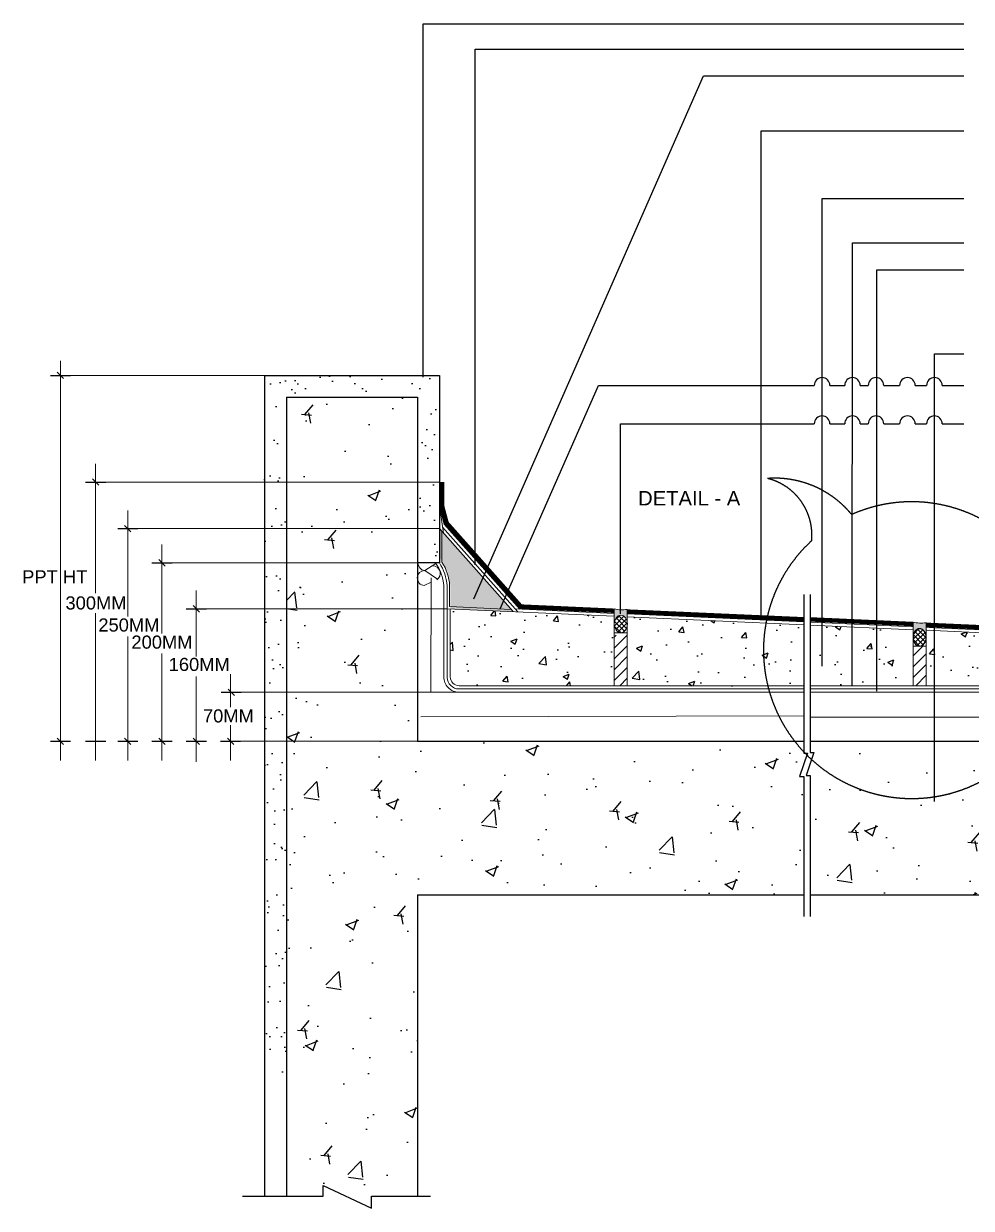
# Model space of a CAD drawing. Header units: centimetres. Extents: x 1605 to 42208, y -25271 to 62166.
# Drawn here: x 1605 to 23292, y -25271 to 1836 of the extents above; entities that cross this region are included whole.
import ezdxf

# ---------------------------------------------------------------- set-up
doc = ezdxf.new("R2010")
doc.units = ezdxf.units.CM
doc.header["$LTSCALE"] = 100
doc.header["$MEASUREMENT"] = 0
doc.linetypes.add('DASHED2', pattern=[0.375, 0.25, -0.125])
for name, color, linetype in [('1', 7, 'Continuous'), ('LIST', 7, 'Continuous'), ('PL-BW', 1, 'Continuous'), ('tblock', 7, 'Continuous'), ('WALL', 2, 'Continuous')]:
    doc.layers.add(name, color=color, linetype=linetype)
doc.styles.add('ARIAL', font='arial.ttf')
doc.styles.add('TITLE', font='arial.ttf', dxfattribs={"height": 100})
doc.linetypes.add('BATTING', pattern='A,0.0001,-0.1,[134,ltypeshp.shx,S=0.1,R=0,X=-0.1,Y=0],-0.2,[134,ltypeshp.shx,S=0.1,R=180,X=0.1,Y=0],-0.1', length=0.4001)
doc.dimstyles.get("Standard").update_dxf_attribs({"dimtxt": 0.18, "dimasz": 0.18, "dimexe": 0.18, "dimexo": 0.0625, "dimgap": 0.09, "dimtad": 0, "dimtih": 1, "dimtoh": 1, "dimdec": 4, "dimzin": 0, "dimdsep": 46, "dimtxsty": 'Standard', "dimcen": 0.09, "dimadec": 0, "dimazin": 0, "dimtfac": 1, "dimtdec": 4, "dimtofl": 0, "dimtmove": 0, "dimatfit": 3, "dimfxl": 1, "dimtolj": 1, "dimtzin": 0, "dimarcsym": 0})

msp = doc.modelspace()

# ---------------------------------------------------------------- hatches: boundary and pattern name
at = {"layer": '1'}
h = msp.add_hatch(dxfattribs=at)
h.set_pattern_fill('AR-SAND', color=50, scale=170, style=0)
h.set_pattern_definition([(37.50000000000001, (18218.68591994303, 17376.29664950064), (-10.70887087863339, 327.560040732237), [0, -258.4, 0, -289, 0, -276.25]), (7.499999999999999, (18218.68591994303, 17376.29664950064), (300.8620398955136, 479.7648310890559), [0, -139.4, 0, -232.9, 0, -89.25]), (327.5, (18009.58591994317, 17376.29664950064), (529.4041164977542, 0.9620391012839646), [0, -85, 0, -306, 0, -399.5]), (317.5, (18009.58591994317, 17376.29664950064), (511.0415227772899, 149.2048460388224), [0, -42.5, 0, -200.6, 0, -229.5])])
edge = h.paths.add_edge_path()
edge.add_line((11118.14939173497, -9718.446480367656), (11118.14939173521, -10372.80546254301))
edge.add_arc((10220.73586839996, -11091.06020115977), 1149.452435471184, -3.413151772978779, 38.67241628898239, ccw=False)
edge.add_line((11368.14939173544, -11159.49343780391), (11368.14939173637, -11553.64324368487))
edge.add_line((11368.14939173637, -11553.64324368499), (12807.39534178982, -11618.55380175924))
edge.add_line((12807.39534178982, -11618.55380175924), (11118.14939173497, -9718.446480367656))
edge = h.paths.add_edge_path()
edge.add_line((37868.14939174056, -10372.80546254255), (37868.14939174056, -9718.446480368006))
edge.add_line((37868.14939174056, -9718.44648036789), (36135.41847233172, -11667.46681447802))
edge.add_line((36135.41847233172, -11667.46681447802), (37618.14939174359, -11473.18606922366))
edge.add_line((37618.14939174359, -11473.18606922366), (37618.14939174522, -11159.49343789099))
edge.add_arc((38765.56291507557, -11091.06020115977), 1149.452435471211, 141.3275837109922, 183.4131517773268, ccw=False)
h = msp.add_hatch(dxfattribs=at)
h.set_pattern_fill('AR-CONC', color=1, scale=200, style=0)
h.set_pattern_definition([(49.99999999999999, (18218.68591994303, 17376.29664950064), (1434.520365201507, -125.5042699651902), [150, -1650]), (355, (18218.68591994303, 17376.29664950064), (-277.502667226, 1504.384267400024), [120, -1320]), (100.4514, (18338.22927994304, 17365.83796950048), (1157.018763428043, 1378.879084121907), [127.4803799999996, -1402.284223999993]), (46.18420000000002, (18218.68591994303, 17776.29664950064), (2134.482097251289, -331.0380286580362), [224.9999999999997, -2474.999999999996]), (96.63559999999998, (18396.55940994318, 17748.71003550049), (1869.325411097407, 1948.235741800883), [191.2205759999996, -2103.425999999994]), (351.1842, (18218.68591994303, 17776.29664950064), (1869.323890267254, 1948.237201850649), [180, -1980]), (21, (18418.68591994303, 17676.29664950064), (1193.814104236923, -805.2377813306776), [150, -1650]), (326.0000000000001, (18418.68591994303, 17676.29664950064), (486.6306638431635, 1450.300090093706), [120, -1320]), (71.4514, (18518.17038594326, 17609.19343750053), (1680.44525716298, 645.0609934199048), [127.48038, -1402.284224]), (37.50000000000001, (18218.68591994303, 17376.29664950064), (24.31971063458134, 665.787707662623), [0, -1304, 0, -1340, 0, -1325]), (7.499999999999999, (18218.68591994303, 17376.29664950064), (526.1390748842972, 788.8234237647205), [0, -764, 0, -1274, 0, -505]), (327.5, (17772.68591994303, 17376.29664950064), (1067.644872344818, -45.1097434687596), [0, -500, 0, -1560, 0, -2070]), (317.5, (17572.68591994303, 17376.29664950064), (1166.372338684773, 200.2099646646353), [0, -650, 0, -1036, 0, -1470])])
h.paths.add_polyline_path([(15118.14939173497, -13312.49476833697), (15118.14939173497, -11722.76971770366), (11368.14939173637, -11553.64324368499), (11368.14939174103, -13125.21222137832, 0.1200265977631448), (11451.19495957485, -13312.49476833697)])
h.paths.add_polyline_path([(28064.62324996456, -13312.49476833697), (27482.10557356593, -12280.38900142521), (22258.67098778626, -12044.8100484224), (22259.14939174615, -13312.49476833697)])
h.paths.add_polyline_path([(21959.14939174615, -12031.30150670754), (19603.45803817851, -11925.0589007061), (19603.45803817851, -13312.49476833697), (21959.14939174615, -13312.49476833697)])
edge = h.paths.add_edge_path()
edge.add_line((31975.88826515921, -12212.48588569215), (31355.04625566886, -13312.49476833709))
edge.add_line((31355.04625566886, -13312.49476833697), (37535.10382390651, -13312.49476833686))
edge.add_arc((37192.16081840917, -13048.37215362754), 432.8633278766819, 322.3978032887849, 370.2250938580352)
edge.add_line((37618.14939173497, -12971.5320858479), (37618.14939174359, -11473.18606922366))
edge.add_line((37618.14939174359, -11473.18606922366), (31975.88826515921, -12212.48588569204))
h.paths.add_polyline_path([(19455.45032116794, -13312.49476833697), (19455.45032116794, -11918.38369449144), (15418.14939173497, -11736.2998356252), (15418.14939173497, -13312.49476833697)])
h = msp.add_hatch(color=0, dxfattribs=at)
edge = h.paths.add_edge_path()
edge.add_arc((15302.16754286294, -10900.51803761357), 676.1868825067896, 254.20829341755848, 279.8764024832174, ccw=False)
edge.add_line((15118.14939173497, -11551.18386592306), (15118.14939173497, -11901.3981349837))
edge.add_line((15118.14939173497, -11901.3981349837), (15120.26350536943, -11900.60805006998))
edge.add_ellipse((15270.26350536943, -11900.6080500701), major_axis=(0, -199.5), ratio=0.7518796992481203, start_angle=99.63091543710118, end_angle=270, ccw=False)
edge.add_line((15418.14939173497, -11867.23155196765), (15418.14939173451, -11566.68386592259))
at = {"layer": '1', "lineweight": 9}
h = msp.add_hatch(dxfattribs=at)
h.set_pattern_fill('ANSI37', color=1, scale=650, style=0)
h.set_pattern_definition([(45, (-1227694.076447073, 455140.3161340769), (-57.45242597140698, 57.45242597140699), []), (135, (-1227694.076447073, 455140.3161340769), (-57.45242597140699, -57.45242597140698), [])])
edge = h.paths.add_edge_path()
edge.add_ellipse((15270.26350536943, -11900.6080500701), major_axis=(0, -199.5), ratio=0.7518796992481203, start_angle=367.0304690381643, end_angle=447.764944525983)
edge.add_line((15420.14939173497, -11908.38838734277), (15420.14939173497, -11892.82771279695))
edge.add_ellipse((15270.26350536943, -11900.6080500701), major_axis=(0, -199.5), ratio=0.7518796992481203, start_angle=92.23505547405769, end_angle=352.9695309618357)
edge.add_line((15251.90393326874, -12098.6080500701), (15288.62307747011, -12098.6080500701))
at = {"layer": '1'}
h = msp.add_hatch(color=0, dxfattribs=at)
edge = h.paths.add_edge_path()
edge.add_arc((22143.16754287411, -11204.51803761346), 676.186882506919, 254.2082934175612, 279.83111292278204, ccw=False)
edge.add_line((21959.14939174615, -11855.18386592306), (21959.14939174592, -12208.60805006998))
edge.add_line((21959.14939174592, -12208.60805006998), (21959.26350538083, -12208.6080500701))
edge.add_ellipse((22109.2635053806, -12208.6080500701), major_axis=(0, -199.5), ratio=0.7518796992481203, start_angle=94.78781857814812, end_angle=270, ccw=False)
edge.add_line((22258.74009945057, -12191.95658682738), (22258.62278349139, -11870.77533587625))
at = {"layer": '1', "lineweight": 13}
h = msp.add_hatch(dxfattribs=at)
h.set_pattern_fill('ANSI31', color=161, scale=1400, style=0)
h.set_pattern_definition([(45, (18218.68591994303, 17376.29664950064), (-123.7436867076458, 123.7436867076458), [])])
h.paths.add_polyline_path([(15418.14939173497, -12155.6080500701), (15118.14939173497, -12155.6080500701), (15118.14939173497, -13312.49476833697), (15418.14939173497, -13312.49476833697)])
at = {"layer": '1', "lineweight": 9}
h = msp.add_hatch(dxfattribs=at)
h.set_pattern_fill('ANSI37', color=1, scale=650, style=0)
h.set_pattern_definition([(45, (-1220855.076447062, 454832.3161340769), (-57.45242597140698, 57.45242597140699), []), (135, (-1220855.076447062, 454832.3161340769), (-57.45242597140699, -57.45242597140698), [])])
edge = h.paths.add_edge_path()
edge.add_ellipse((22109.2635053806, -12208.6080500701), major_axis=(0, -199.5), ratio=0.7518796992481203, start_angle=367.0304690381643, end_angle=447.764944525983)
edge.add_line((22259.14939174615, -12216.38838734277), (22259.14939174615, -12200.82771279695))
edge.add_ellipse((22109.2635053806, -12208.6080500701), major_axis=(0, -199.5), ratio=0.7518796992481203, start_angle=92.23505547405769, end_angle=352.9695309618357)
edge.add_line((22090.90393327991, -12406.6080500701), (22127.62307748129, -12406.6080500701))
at = {"layer": 'PL-BW'}
h = msp.add_hatch(dxfattribs=at)
h.set_pattern_fill('AR-SAND', scale=420, style=0)
h.set_pattern_definition([(37.50000000000001, (-1614496.520277099, 728337.1532814318), (-26.45721040603543, 809.2659829855266), [0, -638.4, 0, -714, 0, -682.5]), (7.499999999999999, (-1614496.520277099, 728337.1532814318), (743.3062162124454, 1185.301347396491), [0, -344.4, 0, -575.4000000000001, 0, -220.5]), (327.5, (-1615013.1202771, 728337.1532814318), (1307.939581935628, 2.376802485525089), [0, -210, 0, -756, 0, -987]), (317.5, (-1615013.1202771, 728337.1532814318), (1262.573173920363, 368.6237372723846), [0, -105, 0, -495.6, 0, -567])])
h.paths.add_polyline_path([(7618.14939174033, -6712.494768336972), (10618.14939173497, -6712.494768336972), (10618.14939173497, -10500.21588644977), (11118.14939173521, -10500.21588644977), (11118.14939173521, -6212.494768336972), (7118.149391740562, -6212.494768336972), (7118.149391745917, -22189.09237412628), (7618.149391745917, -22189.09237412628)])
at = {"layer": 'WALL'}
h = msp.add_hatch(dxfattribs=at)
h.set_pattern_fill('AR-CONC', color=155, scale=15, style=0)
h.set_pattern_definition([(49.99999999999999, (-27199785.68179982, -525282.2310308638), (2732.77003494006, -239.0862830835463), [285.75, -3143.25]), (355, (-27199785.68179982, -525282.2310308638), (-528.6423896350049, 2865.8496432327), [228.6000000000001, -2514.6]), (100.4509999999999, (-27199557.95179982, -525302.1547808634), (2204.137524989389, 2626.750317304378), [242.85, -2671.35]), (46.18420000000002, (-27199785.68179982, -524520.2310308638), (4066.185613381948, -630.6349189909072), [428.6249999999995, -4714.874999999992]), (96.63559999999998, (-27199446.83329982, -524572.7835308636), (3561.063516993557, 3711.383338350739), [364.2749999999977, -4007.024999999979]), (351.1840000000001, (-27199785.68179982, -524520.2310308638), (3561.069087209009, 3711.376767908965), [342.9, -3771.9]), (21, (-27199404.68179982, -524710.7310308638), (2274.223197530749, -1533.982777751437), [285.75, -3143.25]), (326.0000000000001, (-27199404.68179982, -524710.7310308638), (927.030425214706, 2762.819491834789), [228.6, -2514.599999999999]), (71.4514, (-27199215.16429982, -524838.5625308637), (3201.247361551867, 1228.842865740862), [242.85, -2671.35]), (37.49999999999999, (-27199785.68179982, -525282.2310308638), (46.32904875887725, 1268.325583097297), [0, -2484.12, 0, -2552.700000000001, 0, -2524.125]), (7.499999999999999, (-27199785.68179982, -525282.2310308638), (1002.294937654586, 1502.708622271793), [0, -1455.42, 0, -2426.97, 0, -962.0249999999999]), (327.5, (-27200635.31179982, -525282.2310308638), (2033.858927503071, -85.93115989010187), [0, -952.5, 0, -2971.8, 0, -3943.349999999999]), (317.5, (-27201016.31179982, -525282.2310308638), (2221.937720790271, 381.3973654999952), [0, -1238.25, 0, -1973.58, 0, -2800.35])])
h.paths.add_polyline_path([(29185.34264985565, -14579.54035371551), (10618.14939173497, -14583.99476833697), (10618.14939174056, -6712.494768336972), (7618.14939174615, -6712.494768336972), (7618.14939174615, -24996.59237412628), (10618.14939174056, -24996.59237412628), (10618.14939174056, -18100.99476833697), (29199.57860174589, -18100.99476833697)])
h.paths.add_polyline_path([(41368.14939172938, -6712.494768336972), (38368.14939174615, -6712.494768336972), (38368.14939174056, -14583.99476833697), (30136.72018172988, -14583.99476833697), (30251.34939173632, -18100.99476833697), (38368.14939174056, -18100.99476833697), (38368.14939173497, -24996.59237412628), (41372.68591994303, -24996.59237412628)])

# ---------------------------------------------------------------- linework, layer by layer
at = {"layer": '1', "color": 7}
for p, q in [((10744.99646233558, 1835.851140677372), (23117.84988968703, 1835.851140677372)), ((2215.936677829131, -6212.494768336972), (2676.936677828899, -6212.494768336855)), ((20055.34943881584, -6441.10146457548), (20394.38812392112, -6441.10146457548)), ((20750.88826940116, -6441.10146457548), (20932.60018049227, -6441.10146457548)), ((21289.10032597207, -6441.10146457548), (21652.28856931627, -6441.10146457548)), ((22008.7887147963, -6441.10146457548), (22269.16401289473, -6441.10146457548)), ((22625.66415837454, -6441.10146457548), (23117.84988968703, -6441.10146457548)), ((15271.24562235153, -7318.540737887935), (19698.84929333581, -7318.540737887935)), ((20055.34943881584, -7318.540737887935), (20394.38812392112, -7318.540737887935)), ((20750.88826940116, -7318.540737887935), (20932.60018049227, -7318.540737887935)), ((21289.10032597207, -7318.540737887935), (21652.28856931627, -7318.540737887935)), ((22008.7887147963, -7318.540737887935), (22269.16401289473, -7318.540737887935)), ((22625.66415837454, -7318.540737887935), (23117.84988968703, -7318.540737887935)), ((3020.43667782983, -8652.386250578307), (3481.436677829597, -8652.38625057819)), ((3756.436677830528, -9718.446480367656), (4217.436677830296, -9718.44648036754)), ((4538.436677830994, -10500.21588644977), (4999.436677830761, -10500.21588644977)), ((5324.936677830761, -11553.64324368499), (5785.936677830528, -11553.64324368487)), ((6123.436677832158, -13462.49476833697), (6584.436677831925, -13462.49476833697)), ((2215.936677831925, -14583.99476833697), (2676.936677831925, -14583.99476833697)), ((3020.436677831693, -14583.99476833697), (3481.436677831693, -14583.99476833697)), ((3756.436677831925, -14583.99476833697), (4217.436677831925, -14583.99476833697)), ((4538.436677831925, -14583.99476833697), (4999.436677831925, -14583.99476833697)), ((5324.93667783146, -14583.99476833697), (5785.93667783146, -14583.99476833697)), ((6108.43667783146, -14583.99476833697), (6569.43667783146, -14583.99476833697))]:
    msp.add_line(p, q, dxfattribs=at)
at = {"layer": '1', "color": 1, "lineweight": 13}
for p, q in [((2373.686677828899, -6138.494768336855), (2519.186677828899, -6286.494768336855)), ((3178.18667782983, -8578.386250578307), (3323.68667782983, -8726.386250578307)), ((3914.186677830528, -9644.44648036754), (4059.686677830528, -9792.44648036754)), ((4696.186677830994, -10426.21588644977), (4841.686677830994, -10574.21588644977)), ((5482.686677830761, -11479.64324368487), (5628.186677830761, -11627.64324368487)), ((6281.186677832158, -13388.49476833697), (6426.686677832158, -13536.49476833697)), ((2373.686677832158, -14509.99476833697), (2519.186677832158, -14657.99476833697)), ((3914.186677832158, -14509.99476833697), (4059.686677832158, -14657.99476833697)), ((4696.186677832158, -14509.99476833697), (4841.686677832158, -14657.99476833697)), ((5482.68667783146, -14509.99476833697), (5628.18667783146, -14657.99476833697)), ((6266.18667783146, -14509.99476833697), (6411.68667783146, -14657.99476833697))]:
    msp.add_line(p, q, dxfattribs=at)
at = {"layer": '1', "color": 252, "linetype": 'DASHED2', "lineweight": 5, "ltscale": 1000}
for p, q in [((2676.936677828899, -6212.494768336855), (7618.149391740562, -6212.494768336855)), ((3481.436677829597, -8652.38625057819), (11118.14939173497, -8652.38625057819)), ((4217.436677830296, -9718.44648036754), (11118.14939173497, -9718.44648036754)), ((4999.436677830761, -10500.21588644977), (10618.14939173497, -10500.21588644965)), ((5785.936677830528, -11553.64324368487), (11293.20133466926, -11553.64324368487)), ((6584.436677831925, -13462.49476833697), (10633.14939173544, -13462.49476833697)), ((6569.43667783146, -14583.99476833697), (10618.14939173497, -14583.99476833697))]:
    msp.add_line(p, q, dxfattribs=at)
at = {"layer": '1', "color": 7, "lineweight": 13}
for q in [(11209.12114104652, -9820.773845367923), (11230.05955007044, -9618.565544535963)]:
    msp.add_line((11118.14939173497, -9199.192198864275), q, dxfattribs=at)
at = {"layer": '1', "color": 161, "lineweight": 13}
for p, q in [((21959.14939174615, -12632.52266317592), (22183.56400485244, -12408.1080500701)), ((21959.14939174615, -12880.0100365913), (22259.14939174242, -12580.01003659502)), ((21959.14939174615, -13127.49741000656), (22259.14939174382, -12827.49741000901)), ((22021.639406831, -13312.49476833697), (22259.14939174498, -13074.98478342299))]:
    msp.add_line(p, q, dxfattribs=at)
at = {"layer": '1', "color": 7}
msp.add_lwpolyline([(8460.685919943035, -24996.59237412628), (8460.685919943035, -24747.20335049936), (9562.185919943035, -25271.20335049936), (9562.185919943035, -24996.59237412628)], dxfattribs=at)
for centre in [(19877.09936607582, -6441.10146457548), (20572.63819666114, -6441.10146457548), (21110.85025323206, -6441.10146457548), (21830.53864205629, -6441.10146457548), (22447.41408563452, -6441.10146457548), (19877.09936607582, -7318.540737887935), (20572.63819666114, -7318.540737887935), (21110.85025323206, -7318.540737887935), (21830.53864205629, -7318.540737887935), (22447.41408563452, -7318.540737887935)]:
    msp.add_arc(centre, 178.2500727399602, 0, 180, dxfattribs=at)
at = {"layer": '1', "color": 0, "extrusion": (0, 0, -1)}
msp.add_ellipse((22109.2635053806, -12208.6080500701), major_axis=(0, -199.5), ratio=0.7518796992481203, start_param=-1.570796326794897, end_param=4.71238898038469, dxfattribs=at)
at = {"layer": 'PL-BW', "color": 7}
msp.add_line((11118.14939173521, -10500.21588644977), (10618.14939173497, -10500.21588644977), dxfattribs=at)
at = {"layer": 'PL-BW', "color": 152, "lineweight": 15, "true_color": 0x0957c3}
for p, q in [((11039.68035073672, -10518.14213928752), (10783.2382614722, -10677.05284474101)), ((10783.2382614722, -10677.05284474101), (11077.39944291231, -10873.36579219913)), ((10773.38317083754, -11020.69289999092), (10927.92718963698, -10946.65020691473))]:
    msp.add_line(p, q, dxfattribs=at)
at = {"layer": 'PL-BW', "color": 152, "linetype": 'BATTING', "lineweight": 15, "ltscale": 750, "true_color": 0x0957c3}
msp.add_line((10921.78166545206, -13462.49476833697), (10928.25049448433, -10840.94105450026), dxfattribs=at)
at = {"layer": 'PL-BW', "color": 152, "linetype": 'BATTING', "lineweight": 15, "ltscale": 1400, "true_color": 0x0957c3}
for p, q in [((19455.45032116794, -14001.42111476939), (10697.3212958274, -14024.66700165821)), ((19603.45803817851, -14031.83998955516), (28524.66753524891, -14031.83998955516))]:
    msp.add_line(p, q, dxfattribs=at)
at = {"layer": 'PL-BW', "color": 5, "const_width": 100.8}
for points in [[(11178.14939173497, -8652.38625057819), (11178.14939173497, -9191.324329683881), (11284.36031416222, -9589.340296668557), (12984.58369750087, -11501.79531755401), (15118.14939173497, -11598.01996900826)], [(15418.14939173451, -11616.18386592306), (19456.35141306394, -11793.67458539489)], [(19606.3865868405, -11795.43614817676), (21959.14939174615, -11901.54667548239)], [(22258.64064825629, -11919.6845171541), (27597.35267598182, -12155.83185981968), (28347.77832880244, -13160.96795714213)]]:
    msp.add_lwpolyline(points, dxfattribs=at)
at = {"layer": 'PL-BW', "color": 7, "linetype": 'DASHED2', "ltscale": 1300}
for centre, radius, start, end in [((18795.06354630343, -10840.19035456502), 2275.73577553787, 39.38624020772595, 94.12774705643537), ((18306.40199564374, -9868.092260346373), 1337.776132151621, 354.551523334248, 75.94630062567713), ((21929.6774659669, -12499.1678043202), 3394.326471247377, 132.46268573818, 113.9100963850185)]:
    msp.add_arc(centre, radius, start, end, dxfattribs=at)
at = {"layer": 'PL-BW', "color": 152, "lineweight": 15, "true_color": 0x0957c3}
for centre, radius, start, end in [((10800.91991633154, -10504.93090090304), 173.0277563542579, 178.438494037135, 264.1347227433787), ((10967.3653349008, -10741.17409069566), 171.9946245447123, 301.7554223922851, 89.65055469682295), ((10784.28724517254, -10849.04427041542), 171.9946245447123, 90.34944528983583, 266.3651380881955)]:
    msp.add_arc(centre, radius, start, end, dxfattribs=at)
at = {"layer": 'WALL', "color": 7, "lineweight": 15}
for p, q in [((2446.436677828899, -5879.372963509148), (2446.436677832391, -15027.68386592306)), ((3250.936677829597, -8235.38625057819), (3250.936677830761, -11193.94050945758)), ((3986.936677830296, -9301.446480367656), (3986.936677831227, -11726.97062435231)), ((4768.936677830761, -10083.21588644977), (4768.93667783146, -12117.85532739325)), ((5555.436677830296, -11136.64324368499), (5555.436677830761, -12644.56900601098)), ((3250.936677830994, -11653.94050945758), (3250.936677832158, -15027.68386592306)), ((3986.93667783146, -12186.9706243522), (3986.936677832391, -15027.68386592306)), ((4768.936677831693, -12577.85532739325), (4768.936677832158, -15027.68386592306)), ((5555.436677830994, -13104.56900601098), (5555.436677831227, -15052.87296350915)), ((6338.936677830761, -13045.49476833697), (6338.936677830994, -13802.18386592306)), ((6338.936677831227, -14219.18386592306), (6338.936677831693, -15027.68386592306))]:
    msp.add_line(p, q, dxfattribs=at)
at = {"layer": 'WALL', "color": 7}
for p, q in [((7118.14939174033, -6212.494768336972), (7118.14939174615, -24996.59237412652)), ((7118.14939174033, -6212.494768336972), (11118.14939173497, -6212.494768336972)), ((11118.14939173497, -6212.494768336972), (11118.14939173521, -10500.21588644977)), ((7618.149391740562, -6712.494768336972), (7618.14939174615, -24996.59237412628)), ((7618.149391734974, -6712.494768336972), (10618.14939173497, -6712.494768336972)), ((10618.14939173497, -6712.494768336972), (10618.14939173497, -14583.99476833697)), ((19455.45032116794, -11222.45174227361), (19455.45032116794, -14859.39719308503)), ((19603.45803817851, -11222.45174227361), (19603.45803817851, -14840.91562433783)), ((10618.14939173497, -14583.99476833697), (19455.45032116794, -14583.99476833697)), ((19603.45803817851, -14583.99476833697), (29004.42772506992, -14583.99476833697)), ((19539.3647671605, -14859.39719308503), (19362.60052689607, -15389.18813117952)), ((19455.45032116794, -14859.39719308503), (19539.3647671605, -14859.39719308503)), ((19687.37248417106, -14840.91562433783), (19510.60824390664, -15370.70656243232)), ((19603.45803817851, -14840.91562433783), (19687.37248417106, -14840.91562433783)), ((19362.60052689607, -15389.18813117952), (19455.45032116794, -15389.18813117952)), ((19455.45032116794, -15389.18813117952), (19455.45032116817, -18592.37296350915)), ((19510.60824390664, -15370.70656243232), (19603.45803817851, -15370.70656243232)), ((19603.45803817851, -15370.70656243232), (19603.45803817827, -18592.37296350915)), ((10618.14939173567, -18100.99476833697), (10618.14939174056, -24996.59237412628)), ((10618.14939173567, -18100.99476833697), (19455.45032116794, -18100.99476833697)), ((19603.45803817851, -18100.99476833697), (29218.14939174056, -18100.99476833697)), ((6610.142523116667, -24996.59237412628), (8460.685919943035, -24996.59237412628)), ((9562.185919943035, -24996.59237412628), (10918.35002139188, -24996.59237412628))]:
    msp.add_line(p, q, dxfattribs=at)
at = {"layer": 'WALL', "color": 7, "lineweight": 13}
for p, q in [((11118.14939173497, -9718.446480367656), (12805.24754338525, -11616.13790283501)), ((11189.34488131525, -9685.648818330232), (12911.94061499275, -11623.26883467436)), ((11230.05955007044, -9618.565544535963), (12956.57365339855, -11560.59304392021)), ((11178.14939173521, -9785.936024610743), (11178.14939173521, -10482.50315908398)), ((11353.14900878049, -11023.3685800455), (11353.19632952335, -11502.91802939735)), ((15118.14939173497, -11722.76971770366), (11293.2010011191, -11550.2630418079)), ((12761.04019641155, -11566.41234117755), (11353.19632952335, -11502.91802939735)), ((15118.14939173497, -11658.08095937371), (12852.02838020888, -11555.87801100556)), ((15118.14939173497, -11551.18386592306), (15118.14939173497, -13312.49476833697)), ((15418.14939173497, -13312.49476833697), (15418.14939173451, -11566.68386592306)), ((19455.45032116794, -11853.69493616149), (15418.14939173474, -11671.61107729501)), ((19455.45032116794, -11918.38369449121), (15418.14939173497, -11736.2998356252)), ((21959.14939174615, -11966.61274837805), (19603.45803817851, -11860.37014237637)), ((21959.14939174615, -12031.30150670754), (19603.45803817851, -11925.0589007061)), ((21962.07794040837, -11966.36751250769), (19606.38658684073, -11860.12490650625)), ((21959.14939174615, -11855.18386592306), (21959.14939174615, -13312.49476833674)), ((22258.62201955263, -11868.68386592306), (22259.14939174615, -13312.49476833674)), ((15418.14939173451, -12100.10805006998), (15118.14939173474, -12100.10805006998)), ((27563.67934678914, -12219.37925233259), (22258.66272349982, -11980.12091737028)), ((27529.71450212505, -12282.53618281646), (22258.67098778626, -12044.8100484224)), ((22258.83841079939, -12408.1080500701), (21959.14939174638, -12408.1080500701)), ((15118.14939173497, -13312.49476833697), (15418.14939173497, -13312.49476833697))]:
    msp.add_line(p, q, dxfattribs=at)
at = {"layer": 'WALL', "color": 71, "lineweight": 13}
for p, q in [((11218.14939173497, -11027.2524097614), (11218.14939174592, -13106.39256193591)), ((11293.14915915951, -11024.89548328039), (11293.35602654144, -13121.29407813246)), ((11368.14939173637, -11553.64324368499), (11368.14939174103, -13112.49476828435)), ((11566.51232246636, -13462.49476833697), (19455.45032116794, -13462.49476833697)), ((11567.32839567936, -13387.49476833697), (19455.45032116794, -13387.49476833697)), ((11568.14939174056, -13312.49476833697), (19455.45032116771, -13312.49476833697)), ((19603.45803817851, -13312.49476833697), (27995.72652000585, -13312.49476833697)), ((19603.45803817851, -13387.49476833697), (27890.80591258197, -13387.49476833697)), ((19603.45803817851, -13462.49476833697), (27890.80591258197, -13462.49476833697))]:
    msp.add_line(p, q, dxfattribs=at)
at = {"layer": 'WALL', "color": 252, "lineweight": 9}
msp.add_line((11566.51232246636, -13462.49476833697), (10618.14939173497, -13462.49476833697), dxfattribs=at)
at = {"layer": 'WALL', "color": 71, "lineweight": 13}
for centre, radius, start, end in [((10220.73586839996, -11091.06020115977), 999.4524354711532, 3.660409542449599, 36.23993812716797), ((10220.73586839996, -11091.06020115977), 1074.452435471153, 3.530504472891658, 33.3603392774704), ((11570.37907569111, -13110.26502169957), 352.2509704695892, 179.3701079936083, 269.3710362549861), ((11570.36472366657, -13110.2839798388), 277.2274166589567, 182.2761028603508, 269.3724565261259), ((11570.35688175028, -13110.28727832818), 202.2195391840818, 180.6254705809707, 269.3745294123589)]:
    msp.add_arc(centre, radius, start, end, dxfattribs=at)
at = {"layer": 'WALL', "color": 7, "lineweight": 13}
for centre, radius, start, end in [((10220.73586839996, -11091.06020115977), 1134.452435471153, 3.530504472891658, 32.44110546971895), ((15302.16754286317, -10900.51803761357), 676.1868825067789, 254.2082934185435, 279.8764024773645), ((22143.16754287435, -11204.51803761357), 676.1868825067789, 254.2082934185435, 279.8764024773645)]:
    msp.add_arc(centre, radius, start, end, dxfattribs=at)
at = {"layer": 'WALL', "color": 7, "lineweight": 13, "extrusion": (0, 0, -1)}
msp.add_ellipse((15270.26350536943, -11900.6080500701), major_axis=(0, -199.5), ratio=0.7518796992481203, start_param=-1.570796326794897, end_param=4.71238898038469, dxfattribs=at)

# ---------------------------------------------------------------- texts
at = {"layer": 'LIST', "color": 5, "lineweight": 30, "style": 'TITLE'}
msp.add_text(' DETAIL - A', height=331.2, dxfattribs=at).set_placement((15537.0666542768, -9187.978300984109))
at = {"layer": 'tblock', "color": 7, "style": 'ARIAL'}
for s, p in [('PPT HT', (1570.687909509988, -10971.28653893955)), ('300MM', (2561.052869444249, -11568.70380841298)), ('250MM', (3313.788286960918, -12073.52137356796)), ('200MM', (4070.495009916371, -12465.17635377785)), ('160MM', (4923.510924165139, -12975.77714880286)), ('70MM', (5707.010924165139, -14153.77714880286))]:
    msp.add_text(s, height=300, dxfattribs=at).set_placement(p)

# ---------------------------------------------------------------- leaders
at = {"layer": '1', "color": 7}
for points in [[(10744.3212958274, -6252.655228261694), (10744.99646233558, 1835.851140677372), (22653.18591994303, 1835.851140677372)], [(11934.3212958274, -10547.15522826169), (11934.31867409335, 1255.427859306012), (23117.84988968703, 1256.114049882071)], [(11909.8212958274, -11324.65522826169), (17163.77102875011, 644.3742241129767), (23117.84988968703, 644.3742241129767)], [(18486.02170490497, -11713.68386592306), (18486.02170490497, -613.3729331184622), (23117.84988968703, -613.3729331184622)], [(19877.09936607559, -12863.68386592306), (19877.09936607559, -2162.682624854006), (23117.84988968703, -2162.682624854006)], [(20567.50016535027, -13312.49476833697), (20572.6381966609, -3181.895478725874), (23117.84988968703, -3181.895478725874)], [(21128.68591994303, -13440.37565264581), (21128.68591994303, -3799.58423480843), (23117.84988968703, -3799.58423480843)], [(22447.41408563452, -15962.56812342522), (22447.41408563452, -5722.347980755007), (23117.84988968703, -5722.347980755007)], [(12511.34614140447, -11555.15104114902), (14756.49382120627, -6441.10146457548), (19698.84929333581, -6441.10146457548)], [(15260.3825075049, -11664.49572880273), (15260.5326185606, -7318.540737887935), (19698.84929333581, -7318.540737887935)]]:
    msp.add_leader(points, dimstyle='Standard', override={"dimgap": 75, "dimtad": 0}, dxfattribs=at)

doc.saveas('drawing.dxf')
